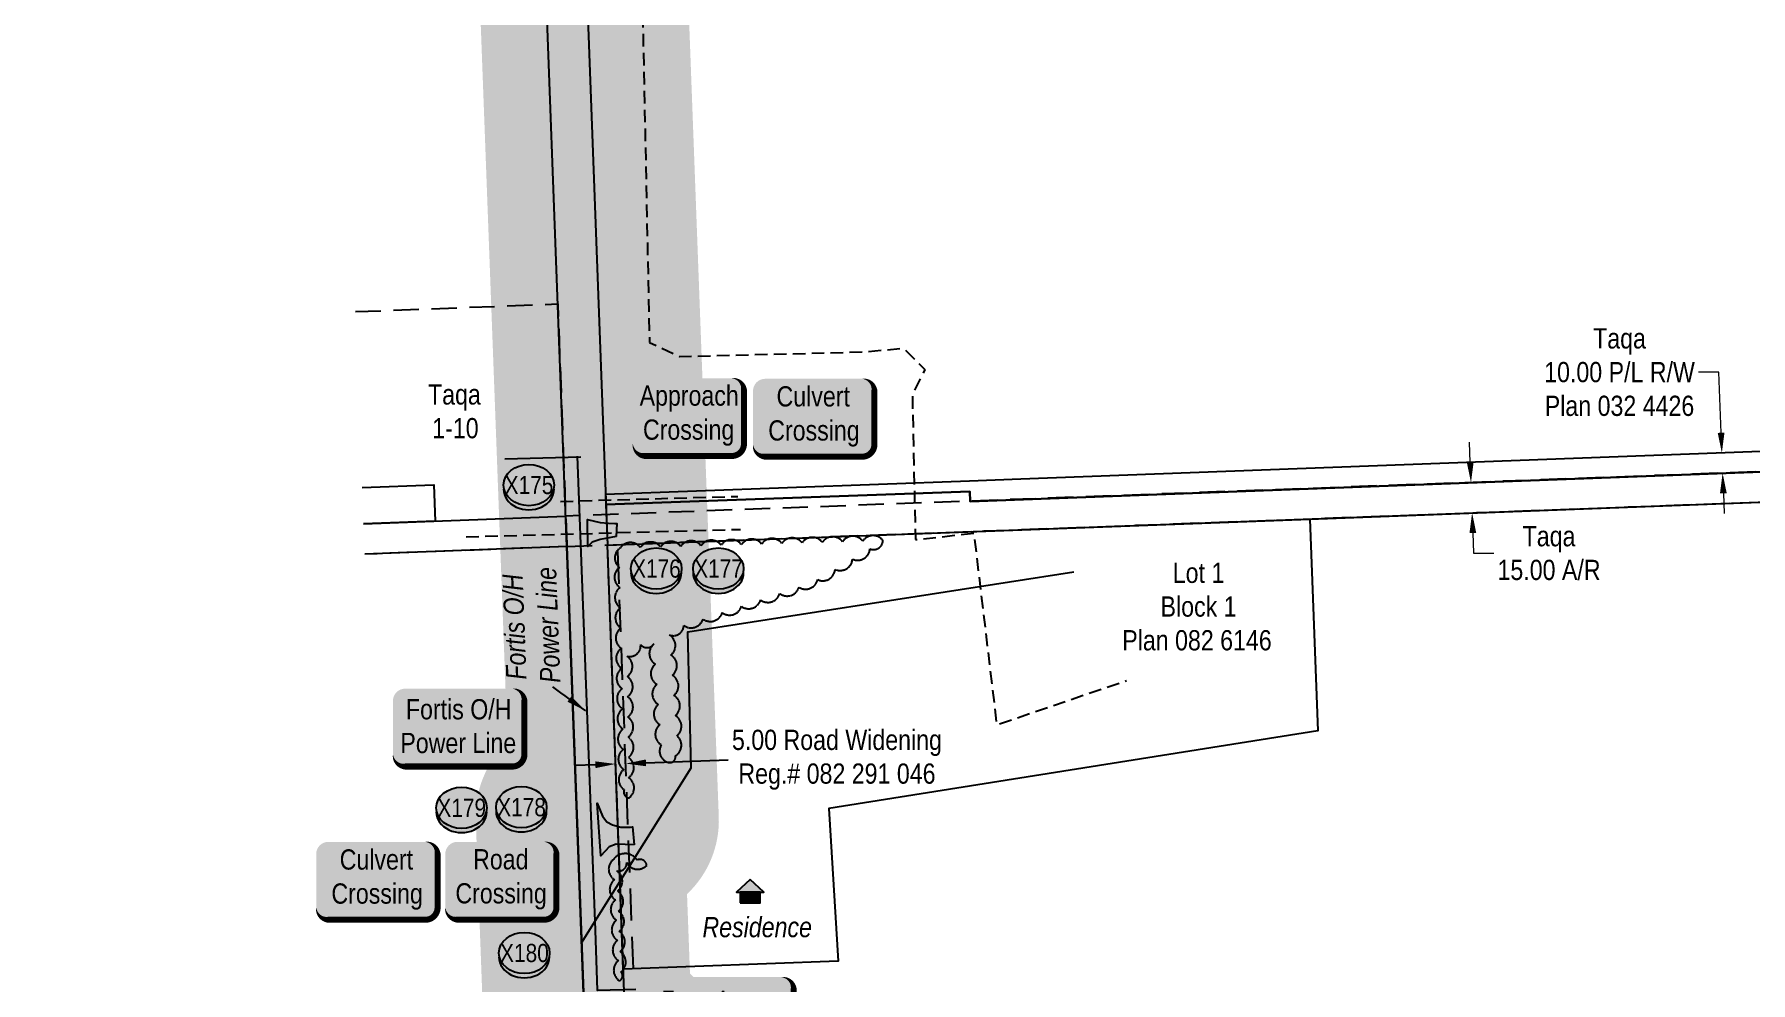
# Model space of a CAD drawing. Extents: x 665644 to 688844, y 5825051 to 5844826.
# Drawn here: x 680046 to 680894, y 5830442 to 5830911 of the extents above; entities that cross this region are included whole.
import ezdxf
from ezdxf.enums import TextEntityAlignment as Align

# ---------------------------------------------------------------- set-up
doc = ezdxf.new("R2010")
doc.units = 0
doc.header["$LTSCALE"] = 5
doc.header["$PDSIZE"] = 0.5
for name, pattern in [('0', [1, 1, 0]), ('foc-ACCESSROAD', [3.75, 2.5, -1.25]), ('HIDDEN2', [4.7625, 3.175, -1.5875]), ('UG_PIPE', [1.875, 1.25, -0.625])]:
    doc.linetypes.add(name, pattern=pattern)
doc.layers.get('Defpoints').update_dxf_attribs({"color": 9})
for name, color, linetype in [('AS-PIPE-UG', 44, 'UG_PIPE'), ('AS-POWER', 104, 'foc-POWER'), ('AS-POWER-T', 104, 'Continuous'), ('AS-RESIDENCE', 14, 'Continuous'), ('AS-ROADS', 254, 'Continuous'), ('AS-TELEPHONE', 224, 'foc-TEL'), ('CG-NOTES', 7, 'Continuous'), ('F-AR', 190, 'foc-ACCESSROAD'), ('F-RW', 190, 'Continuous'), ('F-WS', 190, 'foc-ACCESSROAD'), ('F-WS-S', 190, 'Continuous'), ('L-SEC', 7, 'Continuous'), ('L-TITLEDB', 4, 'Continuous'), ('L-TITLEDB-T', 4, 'Continuous'), ('P-BUFFER-H 30m', 51, 'Continuous'), ('P-CROSSINGS', 250, 'Continuous'), ('P-TEMP-BLOCKS', 250, 'Continuous'), ('T-BUSH', 110, '0')]:
    doc.layers.add(name, color=color, linetype=linetype)
for name, color, linetype, lineweight in [('F-AR-T', 190, 'Continuous', 9), ('F-RW-T', 190, 'Continuous', 9), ('F-WS-T', 190, 'Continuous', 9)]:
    doc.layers.add(name, color=color, linetype=linetype, lineweight=lineweight)
doc.layers.add('P-PROPOSED-WL4', color=7, linetype='Continuous', true_color=0x5b5bc8)
doc.styles.add('175L', font='ARIALN.TTF', dxfattribs={"height": 20})
doc.styles.add('80', font='ARIALN.TTF', dxfattribs={"height": 10})
doc.styles.add('80CG', font='ARIALN.TTF', dxfattribs={"height": 10})
doc.styles.add('80LS', font='ARIALNI.TTF', dxfattribs={"height": 10})
doc.styles.add('Crossing', font='ARIALN.TTF', dxfattribs={"height": 10})
doc.styles.add('foc-LtypeFont', font='ARIALN.TTF', dxfattribs={"height": 7.35})
doc.linetypes.add('foc-POWER', pattern='A,6,-1,["P",foc-LtypeFont,S=0.2,R=0,X=-0.625,Y=-0.75],-1.24,4', length=12.24)
doc.linetypes.add('foc-TEL', pattern='A,2,-1,["T",foc-LtypeFont,S=0.2,R=0,X=-0.425,Y=-0.75],-1.24,8', length=12.24)
doc.linetypes.add('foc-TEL-NOLINE', pattern='A,0,-2,["T",foc-LtypeFont,S=0.2,R=0,X=-0.425,Y=-0.75],-10.24', length=12.24)
doc.dimstyles.new('Compass 5 000', dxfattribs={"dimscale": 5, "dimtxt": 9, "dimasz": 2, "dimexe": 0.2, "dimexo": 0.0625, "dimgap": 0.5, "dimtad": 0, "dimtih": 1, "dimtoh": 1, "dimzin": 0, "dimdsep": 46, "dimtxsty": '80CG', "dimcen": 0.1, "dimse1": 1, "dimse2": 1, "dimclrd": 256, "dimclrt": 256, "dimaunit": 1, "dimadec": 4, "dimazin": 0, "dimtfac": 0.06, "dimtofl": 0, "dimtmove": 0, "dimatfit": 1, "dimfxl": 0.2, "dimtolj": 1, "dimtzin": 0, "dimlwd": -1, "dimarcsym": 0})

# ---------------------------------------------------------------- blocks, each defined once
blk = doc.blocks.new('*U385')
h = blk.add_hatch(color=254)
edge = h.paths.add_edge_path()
edge.add_line((-24, -20), (24, -20))
edge.add_arc((24, -14), 6, 270, 360)
edge.add_line((30, -14), (30, 12.5))
edge.add_arc((24, 12.5), 6, 0, 90)
edge.add_line((24, 18.5), (-24, 18.5))
edge.add_arc((-24, 12.5), 6, 90, 180)
edge.add_line((-30, 12.5), (-30, -14))
edge.add_arc((-24, -14), 6, 180, 270)
at = {"color": 160, "flags": 128}
blk.add_lwpolyline([(-24, -20, 3, 3, 0), (24, -20, 3, 3, 0.414214), (30, -14, 3, 3, 0), (30, 12.5, 3, 0, 0.414214), (24, 18.5, 0, 0, 0), (-24, 18.5, 0, 0, 0.414214), (-30, 12.5, 0, 0, 0), (-30, -14, 0, 3, 0.414214)], format="xyseb", close=True, dxfattribs=at)
at = {"color": 160, "style": '80'}
blk.add_attdef('ENTER_TEXT_001', (-26.85, -4.92), '', height=10, dxfattribs=at)
blk = doc.blocks.new('*D2082')
at = {"layer": 'Defpoints', "color": 0, "transparency": 16777216}
for p in [(680779.16, 5830690.22), (680756.59, 5830674.47), (680779.71, 5830675.33)]:
    blk.add_point(p, dxfattribs=at)
at = {"layer": 'F-AR-T', "transparency": 16777216}
for p, q in [((680755.66, 5830699.36), (680755.29, 5830709.35)), ((680756.97, 5830664.48), (680757.34, 5830654.48)), ((680757.34, 5830654.48), (680767.34, 5830654.48))]:
    blk.add_line(p, q, dxfattribs=at)
for points in [[(680757.33, 5830699.42), (680754, 5830699.29), (680756.04, 5830689.36)], [(680758.63, 5830664.54), (680755.3, 5830664.41), (680756.59, 5830674.47)]]:
    blk.add_solid(points, dxfattribs=at)
at = {"layer": 'F-AR-T', "transparency": 16777216, "insert": (680794.62, 5830654.48), "char_height": 10, "attachment_point": 5, "style": '80CG'}
blk.add_mtext('\\A1;Taqa\\P15.00 A/R', dxfattribs=at)
blk = doc.blocks.new('*D2108')
at = {"layer": 'Defpoints', "color": 0, "transparency": 16777216}
for p in [(680879.23, 5830703.99), (680880.05, 5830704.02), (680879.6, 5830694.04)]:
    blk.add_point(p, dxfattribs=at)
at = {"layer": 'F-RW-T', "transparency": 16777216}
for p, q in [((680878.55, 5830743.93), (680868.55, 5830743.93)), ((680879.67, 5830714.01), (680878.55, 5830743.93)), ((680880.8, 5830684.07), (680881.17, 5830674.08))]:
    blk.add_line(p, q, dxfattribs=at)
for points in [[(680881.34, 5830714.07), (680878.01, 5830713.95), (680880.05, 5830704.02)], [(680882.46, 5830684.14), (680879.13, 5830684.01), (680880.42, 5830694.07)]]:
    blk.add_solid(points, dxfattribs=at)
at = {"layer": 'F-RW-T', "transparency": 16777216, "insert": (680829.46, 5830743.93), "char_height": 10, "attachment_point": 5, "style": '80CG'}
blk.add_mtext('\\A1;Taqa\\P10.00 P/L R/W\\PPlan 032 4426', dxfattribs=at)
blk = doc.blocks.new('*D2150')
at = {"layer": 'Defpoints', "color": 0, "transparency": 16777216}
for p in [(680333.3, 5830547.34), (680338.19, 5830550.47), (680338.3, 5830547.52)]:
    blk.add_point(p, dxfattribs=at)
at = {"layer": 'L-TITLEDB-T', "transparency": 16777216}
for p, q in [((680348.18, 5830550.84), (680388.83, 5830552.36)), ((680323.2, 5830549.91), (680313.2, 5830549.54))]:
    blk.add_line(p, q, dxfattribs=at)
for points in [[(680348.12, 5830552.51), (680348.24, 5830549.17), (680338.19, 5830550.47)], [(680323.13, 5830551.57), (680323.26, 5830548.24), (680333.19, 5830550.28)]]:
    blk.add_solid(points, dxfattribs=at)
at = {"layer": 'L-TITLEDB-T', "transparency": 16777216, "insert": (680442.61, 5830552.36), "char_height": 10, "attachment_point": 5, "style": '80CG'}
blk.add_mtext('\\A1;5.00 Road Widening\\PReg.# 082 291 046', dxfattribs=at)
blk = doc.blocks.new('*U2546')
h = blk.add_hatch(color=255)
edge = h.paths.add_edge_path()
edge.add_line((-26.5, -20), (26.5, -20))
edge.add_arc((26.5, -14), 6, 270, 360)
edge.add_line((32.5, -14), (32.5, 12.5))
edge.add_arc((26.5, 12.5), 6, 0, 90)
edge.add_line((26.5, 18.5), (-26.5, 18.5))
edge.add_arc((-26.5, 12.5), 6, 90, 180)
edge.add_line((-32.5, 12.5), (-32.5, -14))
edge.add_arc((-26.5, -14), 6, 180, 270)
at = {"color": 104, "flags": 128}
blk.add_lwpolyline([(-26.5, -20, 3, 3, 0), (26.5, -20, 3, 3, 0.414214), (32.5, -14, 3, 3, 0), (32.5, 12.5, 3, 0, 0.414214), (26.5, 18.5, 0, 0, 0), (-26.5, 18.5, 0, 0, 0.414214), (-32.5, 12.5, 0, 0, 0), (-32.5, -14, 0, 3, 0.414214)], format="xyseb", close=True, dxfattribs=at)
blk.add_lwpolyline([(65.56, -45.18, 0, 7.5, 0), (0, 0, 0, 0, 0)], format="xyseb", dxfattribs=at)
at = {"color": 104, "style": '80'}
blk.add_attdef('ENTER_TEXT_001', (-26.85, -4.92), '', height=10, dxfattribs=at)
blk = doc.blocks.new('xing2')
h = blk.add_hatch(color=50)
h.dxf.hatch_style = 1
edge = h.paths.add_edge_path()
edge.add_ellipse((0, 0), major_axis=(-12.5, 0), ratio=0.816297, start_angle=0, end_angle=360)
h = blk.add_hatch(color=250)
h.dxf.hatch_style = 1
edge = h.paths.add_edge_path()
edge.add_ellipse((0, -2.05), major_axis=(-12.5, 0), ratio=0.816297, start_angle=0, end_angle=180)
edge.add_line((12.5, -2.05), (12.5, 0))
edge.add_ellipse((0, 0), major_axis=(-12.5, 0), ratio=0.816297, start_angle=0, end_angle=180, ccw=False)
edge.add_line((-12.5, 0), (-12.5, -2.05))
at = {"color": 250}
blk.add_ellipse((0, 0), major_axis=(-12.5, 0), ratio=0.816297, dxfattribs=at)
blk.add_ellipse((0, -2.05), major_axis=(-12.5, 0), ratio=0.816297, start_param=0, end_param=3.141593, dxfattribs=at)
at = {"color": 250, "style": 'Crossing'}
blk.add_attdef('CROSSING', text='', height=9, dxfattribs=at).set_placement((0.09, 0.02), align=Align.MIDDLE_CENTER)
at = {"color": 250, "style": 'Crossing', "flags": 1}
for tag, p in [('OWNER', (0.09, -12.49)), ('DESCRIPTION', (0.09, -25.77)), ('LOCATION', (0.09, -39.3)), ('DWG_REF', (0.09, -52.84))]:
    blk.add_attdef(tag, text='', height=9, dxfattribs=at).set_placement(p, align=Align.MIDDLE_CENTER)
blk = doc.blocks.new('*U2057')
h = blk.add_hatch(color=59)
edge = h.paths.add_edge_path()
edge.add_line((-21.5, -20), (21.5, -20))
edge.add_arc((21.5, -14), 6, 270, 360)
edge.add_line((27.5, -14), (27.5, 12.5))
edge.add_arc((21.5, 12.5), 6, 0, 90)
edge.add_line((21.5, 18.5), (-21.5, 18.5))
edge.add_arc((-21.5, 12.5), 6, 90, 180)
edge.add_line((-27.5, 12.5), (-27.5, -14))
edge.add_arc((-21.5, -14), 6, 180, 270)
at = {"color": 1, "flags": 128}
blk.add_lwpolyline([(-21.5, -20, 3, 3, 0), (21.5, -20, 3, 3, 0.414214), (27.5, -14, 3, 3, 0), (27.5, 12.5, 3, 0, 0.414214), (21.5, 18.5, 0, 0, 0), (-21.5, 18.5, 0, 0, 0.414214), (-27.5, 12.5, 0, 0, 0), (-27.5, -14, 0, 3, 0.414214)], format="xyseb", close=True, dxfattribs=at)
blk.add_lwpolyline([(-40.94, -56.61, 0, 7.5, 0), (0, 0, 0, 0, 0)], format="xyseb", dxfattribs=at)
at = {"color": 1, "style": '80'}
blk.add_attdef('ENTER_TEXT_001', (-35.99, -5), '', height=10, dxfattribs=at)
blk = doc.blocks.new('*U2058')
h = blk.add_hatch(color=59)
edge = h.paths.add_edge_path()
edge.add_line((-21.5, -20), (21.5, -20))
edge.add_arc((21.5, -14), 6, 270, 360)
edge.add_line((27.5, -14), (27.5, 12.5))
edge.add_arc((21.5, 12.5), 6, 0, 90)
edge.add_line((21.5, 18.5), (-21.5, 18.5))
edge.add_arc((-21.5, 12.5), 6, 90, 180)
edge.add_line((-27.5, 12.5), (-27.5, -14))
edge.add_arc((-21.5, -14), 6, 180, 270)
at = {"color": 1, "flags": 128}
blk.add_lwpolyline([(47.19, 30.19, 0, 7.5, 0), (0, 0, 0, 0, 0)], format="xyseb", dxfattribs=at)
blk.add_lwpolyline([(-21.5, -20, 3, 3, 0), (21.5, -20, 3, 3, 0.414214), (27.5, -14, 3, 3, 0), (27.5, 12.5, 3, 0, 0.414214), (21.5, 18.5, 0, 0, 0), (-21.5, 18.5, 0, 0, 0.414214), (-27.5, 12.5, 0, 0, 0), (-27.5, -14, 0, 3, 0.414214)], format="xyseb", close=True, dxfattribs=at)
at = {"color": 1, "style": '80'}
blk.add_attdef('ENTER_TEXT_001', (-35.99, -5), '', height=10, dxfattribs=at)
blk = doc.blocks.new('res_occ')
for points in [[(0.1, 0.89), (-1.26, -0.37), (1.46, -0.37)], [(-0.9, -1.43), (1.1, -1.43), (1.1, -0.37), (-0.9, -0.37)]]:
    blk.add_hatch(color=14).paths.add_polyline_path(points)
at = {"color": 14}
for points in [[(0.1, 0.89), (-1.26, -0.37), (1.46, -0.37)], [(-0.9, -1.43), (1.1, -1.43), (1.1, -0.37), (-0.9, -0.37)]]:
    blk.add_lwpolyline(points, close=True, dxfattribs=at)
blk = doc.blocks.new('*U2049')
h = blk.add_hatch(color=71)
edge = h.paths.add_edge_path()
edge.add_line((-29, -21.5), (29, -21.5))
edge.add_arc((29, -15.5), 6, 270, 360)
edge.add_line((35, -15.5), (35, 12.5))
edge.add_arc((29, 12.5), 6, 0, 90)
edge.add_line((29, 18.5), (-29, 18.5))
edge.add_arc((-29, 12.5), 6, 90, 180)
edge.add_line((-35, 12.5), (-35, -15.5))
edge.add_arc((-29, -15.5), 6, 180, 270)
at = {"flags": 128}
blk.add_lwpolyline([(-67.71, 67.99, 0, 7.5, 0), (0, 0, 0, 0, 0)], format="xyseb", dxfattribs=at)
at = {"color": 250, "flags": 128}
blk.add_lwpolyline([(-29, -21.5, 3, 3, 0), (29, -21.5, 3, 3, 0.414214), (35, -15.5, 3, 3, 0), (35, 12.5, 3, 0, 0.414214), (29, 18.5, 0, 0, 0), (-29, 18.5, 0, 0, 0.414214), (-35, 12.5, 0, 0, 0), (-35, -15.5, 0, 3, 0.414214)], format="xyseb", close=True, dxfattribs=at)
at = {"color": 250, "style": '80'}
blk.add_attdef('ENTER_TEXT_001', (-30.66, 2.65), '', height=9, dxfattribs=at)

msp = doc.modelspace()

# ---------------------------------------------------------------- hatches: boundary and pattern name
at = {"layer": 'AS-ROADS'}
h = msp.add_hatch(color=256, dxfattribs=at)
h.dxf.hatch_style = 1
h.paths.add_polyline_path([(682678.285, 5832378.284), (682679.237, 5832371.44), (682678.476, 5832368.778), (682676.859, 5832365.926), (682687.322, 5832365.831), (682684.183, 5832370.964), (682682.661, 5832374.577), (682682.566, 5832377.333), (682682.566, 5832379.045)], flags=16)
h.paths.add_polyline_path([(681464.565, 5832333.37), (681471.954, 5832333.222), (681472.545, 5832327.019), (681474.319, 5832324.36), (681475.206, 5832323.326), (681461.314, 5832321.997), (681462.939, 5832325.394), (681463.974, 5832328.2), (681464.252, 5832330.272), (681464.542, 5832331.722)], flags=16)
h.paths.add_polyline_path([(681048.14, 5832317.983), (681052.253, 5832311.083), (681052.694, 5832307.12), (681062.388, 5832306.826), (681060.185, 5832312.404), (681056.954, 5832317.249), (681056.66, 5832320.038)], flags=16)
edge = h.paths.add_edge_path()
edge.add_line((683515.178, 5832287.041), (683508.934, 5832397.566))
edge.add_line((677284.424, 5825051.076), (677268.886, 5825051.076))
h = msp.add_hatch(color=256, dxfattribs=at)
h.dxf.hatch_style = 1
h.paths.add_polyline_path([(680333.417, 5830662.739), (680325.566, 5830661.224), (680321.551, 5830659.976), (680319.41, 5830657.836), (680319.231, 5830671.121), (680325.477, 5830669.694), (680329.67, 5830669.248), (680332.792, 5830669.159), (680333.863, 5830669.159)])
h = msp.add_hatch(color=256, dxfattribs=at)
h.dxf.hatch_style = 1
h.paths.add_polyline_path([(680342.351, 5830510.294), (680333.43, 5830510.577), (680330.032, 5830509.304), (680325.925, 5830504.916), (680324.084, 5830530.956), (680326.775, 5830524.446), (680328.899, 5830521.616), (680331.589, 5830520.2), (680335.837, 5830519.068), (680337.395, 5830519.068), (680340.51, 5830519.068), (680341.502, 5830519.21)])
at = {"layer": 'P-BUFFER-H 30m'}
h = msp.add_hatch(color=256, dxfattribs=at)
h.dxf.hatch_style = 1
edge = h.paths.add_edge_path()
edge.add_line((677193.269, 5828855.566), (677090.336, 5828851.801))
edge.add_line((677090.336, 5828851.801), (677088.023, 5828904.381))
edge.add_arc((677137.974, 5828906.578), 50, 92.094528, 182.519115, ccw=False)
edge.add_line((677136.147, 5828956.545), (677941.688, 5828986.006))
edge.add_line((677941.688, 5828986.006), (678734.42, 5829015.192))
edge.add_line((678734.42, 5829015.192), (678774.367, 5829016.654))
edge.add_line((678774.367, 5829016.654), (678795.396, 5829017.452))
edge.add_arc((678838.014, 5828991.303), 50, 92.178655, 148.468111, ccw=False)
edge.add_line((678836.113, 5829041.267), (679095.938, 5829051.152))
edge.add_line((679095.938, 5829051.152), (679103.036, 5829053.873))
edge.add_arc((679120.935, 5829007.187), 50, 92.18666, 110.977343, ccw=False)
edge.add_line((679119.028, 5829057.15), (679561.069, 5829074.029))
edge.add_arc((679566.877, 5829024.367), 50, 92.195397, 96.670962, ccw=False)
edge.add_line((679564.962, 5829074.33), (680316.8, 5829103.153))
edge.add_line((680316.8, 5829103.153), (680289.023, 5829852.071))
edge.add_line((680289.023, 5829852.071), (680264.048, 5830522.758))
edge.add_arc((680314.013, 5830524.619), 50, 133.261285, 182.132573, ccw=False)
edge.add_line((680279.747, 5830561.031), (680276.19, 5830656.553))
edge.add_line((680276.19, 5830656.553), (680246.206, 5831460.205))
edge.add_line((680246.206, 5831460.205), (680215.344, 5832284.366))
edge.add_arc((680265.309, 5832286.237), 50, 92.148626, 182.144523, ccw=False)
edge.add_line((680263.435, 5832336.202), (681068.877, 5832366.421))
edge.add_line((681068.877, 5832366.421), (681821.394, 5832394.722))
edge.add_line((681821.394, 5832394.722), (681805.592, 5832816.244))
edge.add_arc((681855.557, 5832818.117), 50, 143.113192, 182.146882, ccw=False)
edge.add_line((681815.566, 5832848.129), (681834.727, 5832873.661))
edge.add_arc((681874.718, 5832843.649), 50, 2.145927, 143.113192, ccw=False)
edge.add_line((681924.683, 5832845.521), (681941.407, 5832399.199))
edge.add_line((681941.407, 5832399.199), (682694.704, 5832426.991))
edge.add_line((682694.704, 5832426.991), (683448.053, 5832454.846))
edge.add_line((683448.053, 5832454.846), (683412.213, 5833411.237))
edge.add_arc((683462.178, 5833413.109), 50, 133.565482, 182.146115, ccw=False)
edge.add_line((683427.719, 5833449.338), (683406.04, 5834013.774))
edge.add_line((683406.04, 5834013.774), (683375.91, 5834817.728))
edge.add_line((683375.91, 5834817.728), (683346.274, 5835616.304))
edge.add_line((683346.274, 5835616.304), (683345.971, 5835624.47))
edge.add_arc((683395.936, 5835626.324), 50, 171.348033, 182.125311, ccw=False)
edge.add_arc((683395.097, 5835645.629), 50, 182.142372, 193.631033, ccw=False)
edge.add_line((683345.132, 5835643.76), (683345.021, 5835646.731))
edge.add_line((683345.021, 5835646.731), (683335.11, 5835911.648))
edge.add_arc((683366.567, 5835950.513), 50, 182.141669, 231.014692, ccw=False)
edge.add_line((683316.601, 5835948.644), (683298.039, 5836445.008))
edge.add_line((683298.039, 5836445.008), (683267.917, 5837249.164))
edge.add_line((683267.917, 5837249.164), (683237.717, 5838052.934))
edge.add_line((683237.717, 5838052.934), (683209.07, 5838812.752))
edge.add_line((683209.07, 5838812.752), (683139.449, 5838810.244))
edge.add_arc((683137.649, 5838860.212), 50, 205.68511, 272.063103, ccw=False)
edge.add_arc((683124.628, 5838876.927), 50, 182.119792, 230.149866, ccw=False)
edge.add_line((683074.663, 5838875.077), (683017.909, 5840408.349))
edge.add_arc((683049.4, 5840447.187), 50, 182.145622, 230.963518, ccw=False)
edge.add_line((682999.435, 5840445.315), (682997.691, 5840491.846))
edge.add_line((682997.691, 5840491.846), (682967.908, 5841296.329))
edge.add_line((682967.908, 5841296.329), (682938.387, 5842093.709))
edge.add_arc((682988.352, 5842095.559), 50, 111.056679, 182.120317, ccw=False)
edge.add_arc((683005.084, 5842106.218), 50, 91.93417, 133.94126, ccw=False)
edge.add_line((683003.396, 5842156.19), (683115.102, 5842159.962))
edge.add_arc((683116.789, 5842109.99), 50, 73.049626, 91.934171, ccw=False)
edge.add_arc((683171.26, 5842288.71), 136.837, 253.049626, 272.060035)
edge.add_arc((683177.977, 5842101.994), 50, 91.934143, 92.060035, ccw=False)
edge.add_line((683176.289, 5842151.966), (683814.64, 5842173.523))
edge.add_line((683814.64, 5842173.523), (684621.661, 5842200.776))
edge.add_line((684621.661, 5842200.776), (684641.583, 5842201.582))
edge.add_line((684641.583, 5842201.582), (685446.139, 5842234.14))
edge.add_line((685446.139, 5842234.14), (685960.118, 5842255.042))
edge.add_arc((685970.6, 5841999.021), 256.236, 75.235843, 92.344426, ccw=False)
edge.add_arc((686023.158, 5842198.447), 50, 25.111824, 75.237538, ccw=False)
edge.add_line((686068.432, 5842219.666), (686069.06, 5842218.328))
edge.add_line((686069.06, 5842218.328), (686069.117, 5842218.206))
edge.add_line((686069.117, 5842218.206), (686151.794, 5842041.802))
edge.add_line((686151.794, 5842041.802), (686199.9, 5842064.349))
edge.add_arc((686221.119, 5842019.075), 50, 28.961833, 115.111824, ccw=False)
edge.add_arc((684692.829, 5841173.26), 1796.733, 27.368596, 28.961833, ccw=False)
edge.add_arc((686159.441, 5842138.172), 189.59, 312.879002, 331.455065)
edge.add_arc((686369.908, 5842023.684), 50, 151.393766, 151.455059, ccw=False)
edge.add_line((686326.011, 5842047.623), (686381.479, 5842149.331))
edge.add_arc((686653.533, 5842001.316), 309.713, 123.621492, 151.450949, ccw=False)
edge.add_arc((686531.973, 5842256.565), 50, 92.201047, 176.958117, ccw=False)
edge.add_line((686530.053, 5842306.528), (686619.657, 5842309.972))
edge.add_arc((686643.221, 5842265.873), 50, 92.204612, 118.118042, ccw=False)
edge.add_line((686641.298, 5842315.836), (687072.891, 5842332.451))
edge.add_line((687072.891, 5842332.451), (687822.064, 5842360.601))
edge.add_line((687822.064, 5842360.601), (687807.746, 5842732.726))
edge.add_line((687807.746, 5842732.726), (687793.2, 5843110.266))
edge.add_line((687793.2, 5843110.266), (687764.495, 5843859.411))
edge.add_line((687764.495, 5843859.411), (687743.267, 5843858.637))
edge.add_arc((687741.445, 5843908.604), 50, 182.098258, 272.088052, ccw=False)
edge.add_line((687691.478, 5843906.773), (687690.919, 5843922.037))
edge.add_line((687690.919, 5843922.037), (687685.175, 5843921.826))
edge.add_arc((687683.342, 5843971.793), 50, 182.100577, 272.100577, ccw=False)
edge.add_line((687633.376, 5843969.96), (687633.266, 5843972.958))
edge.add_arc((687683.232, 5843974.791), 50, 92.100577, 182.100577, ccw=False)
edge.add_line((687681.4, 5844024.757), (687740.11, 5844026.91))
edge.add_arc((687741.943, 5843976.944), 50, 2.098258, 92.100577, ccw=False)
edge.add_line((687791.909, 5843978.775), (687792.469, 5843963.499))
edge.add_line((687792.469, 5843963.499), (687813.608, 5843964.27))
edge.add_arc((687815.43, 5843914.303), 50, 2.194388, 92.088052, ccw=False)
edge.add_line((687865.394, 5843916.218), (687896.124, 5843114.22))
edge.add_line((687896.124, 5843114.22), (687910.67, 5842736.689))
edge.add_line((687910.67, 5842736.689), (687927.027, 5842311.553))
edge.add_arc((687877.064, 5842309.631), 50, -87.848159, 2.203367, ccw=False)
edge.add_line((687878.942, 5842259.666), (687076.807, 5842229.526))
edge.add_line((687076.807, 5842229.526), (686670.09, 5842213.869))
edge.add_arc((686646.522, 5842257.966), 50, 272.201051, 298.122091, ccw=False)
edge.add_line((686648.442, 5842208.003), (686596.388, 5842206.002))
edge.add_arc((686560.226, 5842240.533), 50, 291.298983, 316.321618, ccw=False)
edge.add_arc((686653.529, 5842001.211), 206.866, 111.298983, 121.896872)
edge.add_arc((686653.557, 5842001.471), 206.66, 121.941438, 151.489667)
edge.add_arc((686425.335, 5842125.444), 53.06, 331.393824, 331.484794, ccw=False)
edge.add_line((686471.918, 5842100.039), (686416.45, 5841998.332))
edge.add_arc((686159.441, 5842138.172), 292.59, 301.108355, 331.449231, ccw=False)
edge.add_arc((686284.777, 5841930.468), 50, 298.449673, 301.108355, ccw=False)
edge.add_line((686308.597, 5841886.506), (686291.758, 5841877.383))
edge.add_arc((686267.939, 5841921.345), 50, 205.404975, 298.449673, ccw=False)
edge.add_arc((684692.829, 5841173.26), 1693.733, 25.404975, 25.750387)
edge.add_arc((684692.829, 5841173.26), 1693.733, 25.750387, 25.872374)
edge.add_arc((684692.829, 5841173.26), 1693.733, 25.872374, 27.286963)
edge.add_line((686198.086, 5841949.747), (686147.516, 5841926.046))
edge.add_arc((686126.297, 5841971.32), 50, 205.111824, 295.111824, ccw=False)
edge.add_line((686081.023, 5841950.1), (685986.671, 5842151.411))
edge.add_arc((685970.594, 5841998.967), 153.289, 83.979554, 92.346249)
edge.add_line((685964.318, 5842152.128), (685450.314, 5842131.225))
edge.add_line((685450.314, 5842131.225), (684645.747, 5842098.667))
edge.add_line((684645.747, 5842098.667), (684625.647, 5842097.854))
edge.add_arc((684623.626, 5842147.813), 50, 271.93414, 272.316338, ccw=False)
edge.add_line((684625.314, 5842097.841), (683818.117, 5842070.582))
edge.add_line((683818.117, 5842070.582), (683179.82, 5842049.027))
edge.add_arc((683171.26, 5842288.71), 239.836, 255.283109, 272.045257, ccw=False)
edge.add_line((683110.332, 5842056.742), (683042.91, 5842054.466))
edge.add_line((683042.91, 5842054.466), (683070.838, 5841300.139))
edge.add_line((683070.838, 5841300.139), (683100.62, 5840495.68))
edge.add_line((683100.62, 5840495.68), (683101.228, 5840479.451))
edge.add_arc((683069.751, 5840440.602), 50, 2.119826, 50.984286, ccw=False)
edge.add_line((683119.717, 5840442.452), (683176.263, 5838914.799))
edge.add_arc((683139.864, 5838880.519), 50, 43.036828, 43.28391, ccw=False)
edge.add_line((683176.41, 5838914.642), (683258.239, 5838917.59))
edge.add_arc((683260.039, 5838867.622), 50, 2.159178, 92.063103, ccw=False)
edge.add_line((683310.003, 5838869.506), (683340.644, 5838056.808))
edge.add_line((683340.644, 5838056.808), (683370.844, 5837253.025))
edge.add_line((683370.844, 5837253.025), (683400.967, 5836448.86))
edge.add_line((683400.967, 5836448.86), (683418.01, 5835993.127))
edge.add_arc((683386.553, 5835954.262), 50, 2.142401, 51.013902, ccw=False)
edge.add_line((683436.518, 5835956.131), (683446.074, 5835700.688))
edge.add_line((683446.074, 5835700.688), (683600.399, 5835706.872))
edge.add_line((683600.399, 5835706.872), (683603.406, 5835706.992))
edge.add_line((683603.406, 5835706.992), (684089.691, 5835726.416))
edge.add_line((684089.691, 5835726.416), (684311.983, 5835735.295))
edge.add_line((684311.983, 5835735.295), (684841.261, 5835756.416))
edge.add_line((684841.261, 5835756.416), (684873.734, 5835780.118))
edge.add_arc((684903.212, 5835739.731), 50, 36.125072, 126.125473, ccw=False)
edge.add_line((684943.598, 5835769.209), (684946.083, 5835765.805))
edge.add_line((684946.083, 5835765.805), (684975.416, 5835766.987))
edge.add_arc((684977.43, 5835717.028), 50, -29.571573, 92.308021, ccw=False)
edge.add_line((685020.917, 5835692.352), (685015.074, 5835682.056))
edge.add_line((685015.074, 5835682.056), (685003.195, 5835661.117))
edge.add_arc((684959.707, 5835685.791), 50, 272.287823, 330.431041, ccw=False)
edge.add_line((684961.703, 5835635.831), (684201.401, 5835605.456))
edge.add_line((684201.401, 5835605.456), (683450.859, 5835575.476))
edge.add_line((683450.859, 5835575.476), (683478.838, 5834821.566))
edge.add_line((683478.838, 5834821.566), (683508.966, 5834017.678))
edge.add_line((683508.966, 5834017.678), (683532.198, 5833412.795))
edge.add_arc((683482.235, 5833410.876), 50, -46.492144, 2.199485, ccw=False)
edge.add_line((683516.657, 5833374.612), (683552.966, 5832405.714))
edge.add_arc((683503.001, 5832403.842), 50, -87.882475, 2.146115, ccw=False)
edge.add_line((683504.849, 5832353.876), (682698.506, 5832324.062))
edge.add_line((682698.506, 5832324.062), (681892.272, 5832294.317))
edge.add_arc((681890.428, 5832344.283), 50, 264.057705, 272.112898, ccw=False)
edge.add_arc((681876.342, 5832343.751), 50, 272.153458, 280.264602, ccw=False)
edge.add_line((681878.221, 5832293.787), (681072.743, 5832263.494))
edge.add_line((681072.743, 5832263.494), (680320.255, 5832235.262))
edge.add_line((680320.255, 5832235.262), (680349.134, 5831464.053))
edge.add_line((680349.134, 5831464.053), (680379.118, 5830660.39))
edge.add_line((680379.118, 5830660.39), (680384.188, 5830524.23))
edge.add_arc((680334.223, 5830522.37), 50, -46.738895, 2.132739, ccw=False)
edge.add_line((680368.489, 5830485.958), (680391.951, 5829855.896))
edge.add_line((680391.951, 5829855.896), (680421.691, 5829054.073))
edge.add_arc((680371.726, 5829052.22), 50, -87.804603, 2.124156, ccw=False)
edge.add_line((680373.641, 5829002.256), (679575.799, 5828971.671))
edge.add_arc((679569.977, 5829021.331), 50, 272.18666, 276.68636, ccw=False)
edge.add_line((679571.885, 5828971.367), (679131.721, 5828954.56))
edge.add_line((679131.721, 5828954.56), (679124.62, 5828951.838))
edge.add_arc((679106.72, 5828998.524), 50, 272.178655, 290.977343, ccw=False)
edge.add_line((679108.621, 5828948.56), (678884.591, 5828940.037))
edge.add_arc((678841.971, 5828966.182), 50, 272.187731, 328.473443, ccw=False)
edge.add_line((678843.88, 5828916.218), (678778.197, 5828913.709))
edge.add_arc((678776.288, 5828963.673), 50, 272.073065, 272.187731, ccw=False)
edge.add_line((678778.097, 5828913.705), (678738.127, 5828912.259))
edge.add_line((678738.127, 5828912.259), (677945.465, 5828883.075))
edge.add_line((677945.465, 5828883.075), (677193.269, 5828855.566))

# ---------------------------------------------------------------- linework, layer by layer
at = {"layer": 'AS-PIPE-UG', "flags": 128}
for points in [[(680323.456, 5832035.971), (680349.922, 5830758.552), (680364.994, 5830751.72), (680455.932, 5830753.976), (680475.484, 5830755.813), (680486.105, 5830745.226), (680479.891, 5830732.844), (680481.365, 5830661.184), (680510.232, 5830664.358), (680521.578, 5830569.654), (680585.738, 5830591.493)], [(680305.928, 5830680.085), (680393.54, 5830682.582)], [(680259.291, 5830662.606), (680394.872, 5830666.268)]]:
    msp.add_lwpolyline(points, dxfattribs=at)
at = {"layer": 'AS-POWER', "flags": 128}
for points in [[(680278.415, 5830701.057), (680315.992, 5830702.1)], [(680323.193, 5830468.135), (680314.41, 5830702.492)], [(680343.141, 5830438.788), (680324.312, 5830438.295), (680323.193, 5830468.135)]]:
    msp.add_lwpolyline(points, dxfattribs=at)
at = {"layer": 'AS-ROADS', "const_width": 6.999, "flags": 128}
msp.add_lwpolyline([(680254.567, 5832275.755), (680287.187, 5831451.685), (680349.785, 5829830.014), (680382.142, 5828929.75)], dxfattribs=at)
at = {"layer": 'AS-ROADS', "flags": 128}
for points in [[(680333.417, 5830662.739), (680325.566, 5830661.224), (680321.551, 5830659.976), (680319.41, 5830657.836), (680319.231, 5830671.121), (680325.477, 5830669.694), (680329.67, 5830669.248), (680332.792, 5830669.159), (680333.863, 5830669.159)], [(680342.351, 5830510.294), (680333.43, 5830510.577), (680330.032, 5830509.304), (680325.925, 5830504.916), (680324.084, 5830530.956), (680326.775, 5830524.446), (680328.899, 5830521.616), (680331.589, 5830520.2), (680335.837, 5830519.068), (680337.395, 5830519.068), (680340.51, 5830519.068), (680341.502, 5830519.21)]]:
    msp.add_lwpolyline(points, close=True, dxfattribs=at)
at = {"layer": 'AS-TELEPHONE', "linetype": 'foc-TEL-NOLINE', "flags": 128}
msp.add_lwpolyline([(680372.727, 5828929.393), (680369.563, 5829029.677), (680338.988, 5829853.924), (680309.054, 5830657.797), (680279.079, 5831461.434), (680248.931, 5832265.513), (680218.251, 5833089.549), (680214.521, 5833189.467)], dxfattribs=at)
at = {"layer": 'AS-TELEPHONE', "flags": 128}
msp.add_lwpolyline([(680316.349, 5830461.884), (680370.56, 5830548.338), (680368.878, 5830615.573), (680559.72, 5830645.332)], dxfattribs=at)
at = {"layer": 'F-AR', "flags": 128}
for points in [[(681033.763, 5830684.762), (681031.645, 5830686.73), (681044.118, 5830700.158), (680308.496, 5830672.784)], [(680309.054, 5830657.797), (681033.762, 5830684.764)]]:
    msp.add_lwpolyline(points, dxfattribs=at)
at = {"layer": 'F-RW', "flags": 128}
for points in [[(681224.081, 5830894.085), (681142.155, 5830805.932), (681127.728, 5830790.409), (681053.564, 5830710.536), (680533.56, 5830691.003), (680508.139, 5830690.048), (680328.261, 5830683.474), (680328.386, 5830678.479)], [(681224.609, 5830879.988), (681142.68, 5830791.879), (681058.023, 5830700.7), (680508.513, 5830680.058), (680508.325, 5830685.053), (680328.386, 5830678.479), (680329.152, 5830658.525), (680676.312, 5830671.356), (681064.787, 5830685.947), (681143.472, 5830770.606), (681225.404, 5830858.771)], [(680328.386, 5830678.479), (680508.325, 5830685.053), (680508.513, 5830680.058), (681058.023, 5830700.7), (681142.68, 5830791.879), (681224.609, 5830879.988)], [(680207.912, 5830686.887), (680243.385, 5830688.24), (680244.048, 5830670.285), (680208.582, 5830668.924)], [(680208.582, 5830668.921), (680308.465, 5830672.745), (680309.054, 5830657.797), (680209.139, 5830653.978)]]:
    msp.add_lwpolyline(points, dxfattribs=at)
at = {"layer": 'F-WS', "flags": 128}
for points in [[(680204.667, 5830773.88), (680304.582, 5830777.698), (680309.054, 5830657.797)], [(680309.054, 5830657.797), (680209.139, 5830653.978)]]:
    msp.add_lwpolyline(points, dxfattribs=at)
at = {"layer": 'F-WS-S', "flags": 128}
msp.add_lwpolyline([(680309.054, 5830657.797), (680325.142, 5830225.75)], dxfattribs=at)
at = {"layer": 'L-SEC', "flags": 128}
for points in [[(680309.054, 5830657.797), (680279.079, 5831461.434)], [(680299.169, 5831462.182), (680329.152, 5830658.525)], [(680329.152, 5830658.525), (681131.725, 5830688.462)], [(680309.054, 5830657.797), (680209.139, 5830653.978)], [(680309.054, 5830657.797), (680338.988, 5829853.924)], [(680359.089, 5829854.662), (680329.152, 5830658.525)]]:
    msp.add_lwpolyline(points, dxfattribs=at)
at = {"layer": 'L-TITLEDB', "flags": 128}
msp.add_lwpolyline([(680676.312, 5830671.356), (680680.246, 5830566.731), (680438.549, 5830528.335), (680443.189, 5830452.779), (680336.972, 5830448.852), (680329.152, 5830658.525)], close=True, dxfattribs=at)
at = {"layer": 'L-TITLEDB', "linetype": 'HIDDEN2', "flags": 128}
for points in [[(680336.972, 5830448.852), (680329.152, 5830658.525)], [(680341.968, 5830449.039), (680334.148, 5830658.712)]]:
    msp.add_lwpolyline(points, dxfattribs=at)
at = {"layer": 'T-BUSH', "flags": 128}
for points in [[(680465.34, 5830660.717, 0.5205671), (680455.346, 5830660.43, 0.5205671), (680445.351, 5830660.142, 0.5205671), (680435.357, 5830659.854, 0.5205671), (680425.362, 5830659.566, 0.5205671), (680415.367, 5830659.279, 0.5205671), (680405.373, 5830658.991, 0.5205671), (680395.378, 5830658.703, 0.5205671), (680385.383, 5830658.415, 0.5205671), (680375.389, 5830658.128, 0.5205671), (680365.394, 5830657.84, 0.5205671), (680355.4, 5830657.552, 0.5205671), (680345.405, 5830657.264, 0.5205671), (680335.41, 5830656.977, 0.5205671), (680335.112, 5830647.465, 0.5205671), (680335.323, 5830637.469, 0.5205671), (680335.535, 5830627.472, 0.5205671), (680335.747, 5830617.476, 0.5205671), (680335.958, 5830607.479, 0.5205671), (680336.17, 5830597.483, 0.5205671), (680336.382, 5830587.486, 0.5205671), (680336.593, 5830577.49, 0.5205671), (680336.805, 5830567.493, 0.5205671), (680337.017, 5830557.497, 0.5205671), (680337.228, 5830547.5, 0.5205671), (680337.44, 5830537.504, 0.5205671), (680339.799, 5830533.539, 0.5205671), (680339.664, 5830543.536, 0.5205671), (680339.529, 5830553.534, 0.5205671), (680339.394, 5830563.532, 0.5205671), (680339.258, 5830573.53, 0.5205671), (680339.123, 5830583.528, 0.5205671), (680338.988, 5830593.526, 0.5205671), (680338.853, 5830603.524, 0.5205671), (680345.553, 5830609.364, 0.5205671), (680352.086, 5830609.602, 0.5205671), (680352.823, 5830599.63, 0.5205671), (680353.559, 5830589.658, 0.5205671), (680354.296, 5830579.687, 0.5205671), (680355.032, 5830569.715, 0.5205671), (680355.769, 5830559.744, 0.5205671), (680359.658, 5830550.954, 0.5205671), (680362.715, 5830554.275, 0.5205671), (680363.499, 5830564.2, 0.5205671), (680362.757, 5830574.171, 0.5205671), (680362.015, 5830584.142, 0.5205671), (680361.274, 5830594.113, 0.5205671), (680360.532, 5830604.085, 0.5205671), (680359.791, 5830614.056, 0.5205671), (680366.9, 5830618.79, 0.5205671), (680376.391, 5830621.936, 0.5205671), (680385.882, 5830625.081, 0.5205671), (680395.373, 5830628.227, 0.5205671), (680404.864, 5830631.372, 0.5205671), (680414.355, 5830634.518, 0.5205671), (680423.846, 5830637.663, 0.5205671), (680433.073, 5830641.391, 0.5205671), (680441.686, 5830646.469, 0.5205671), (680450.299, 5830651.548, 0.5205671), (680458.912, 5830656.627, 0.5205671)], [(680332.106, 5830503.039, 0.5205671), (680332.601, 5830493.053, 0.5205671), (680333.096, 5830483.066, 0.5205671), (680333.59, 5830473.08, 0.5205671), (680334.085, 5830463.093, 0.5205671), (680334.58, 5830453.107, 0.5205671), (680335.074, 5830443.12, 0.5205671), (680335.827, 5830447.522, 0.5205671), (680335.407, 5830457.512, 0.5205671), (680334.986, 5830467.502, 0.5205671), (680334.566, 5830477.492, 0.5205671), (680334.145, 5830487.482, 0.5205671), (680333.725, 5830497.472, 0.5205671), (680338.658, 5830501.562, 0.5205671), (680348.56, 5830500.176, 0.5205671), (680343.867, 5830502.777, 0.5205671)]]:
    msp.add_lwpolyline(points, format="xyb", close=True, dxfattribs=at)

# ---------------------------------------------------------------- block references
at = {"layer": 'AS-POWER-T'}
ref = msp.add_blockref('*U2546', (680255.611, 5830569.012), dxfattribs=dict(at, xscale=0.9996940109100572, yscale=0.9996940109100572, zscale=0.9996940109100572))
ref.add_attrib('ENTER_TEXT_001', 'Fortis O/H', (680229.517, 5830572.338), dxfattribs={"layer": '0', "color": 104, "height": 9.9969, "style": '80'})
ref.add_attrib('ENTER_TEXT_002', 'Power Line', (680226.776, 5830555.676), dxfattribs={"layer": '0', "color": 104, "height": 9.9969, "style": '80'})
at = {"layer": 'AS-RESIDENCE', "xscale": 5, "yscale": 5, "zscale": 5}
msp.add_blockref('res_occ', (680399.186, 5830488.78), dxfattribs=at)
at = {"layer": 'CG-NOTES'}
ref = msp.add_blockref('*U2057', (680369.171, 5830722.515), dxfattribs=dict(at, xscale=0.9989460498686155, yscale=0.9989460498686155, zscale=0.9989460498686155))
ref.add_attrib('ENTER_TEXT_001', 'Approach', (680345.073, 5830727.402), dxfattribs={"layer": '0', "color": 1, "height": 9.9895, "style": '80'})
ref.add_attrib('ENTER_TEXT_002', 'Crossing', (680346.718, 5830710.575), dxfattribs={"layer": '0', "color": 1, "height": 9.9895, "style": '80'})
ref = msp.add_blockref('*U385', (680431.114, 5830722.197), dxfattribs=dict(at, xscale=0.9999949994049304, yscale=0.9999949994049304, zscale=0.9999949994049304))
ref.add_attrib('ENTER_TEXT_001', 'Culvert', (680412.734, 5830727.001), dxfattribs={"layer": '0', "color": 160, "height": 9.9999, "style": '80'})
ref.add_attrib('ENTER_TEXT_002', 'Crossing', (680408.638, 5830710.157), dxfattribs={"layer": '0', "color": 160, "height": 9.9999, "style": '80'})
ref = msp.add_blockref('*U2058', (680276.454, 5830493.292), dxfattribs=dict(at, xscale=0.9989460498686155, yscale=0.9989460498686155, zscale=0.9989460498686155))
ref.add_attrib('ENTER_TEXT_001', 'Road', (680262.758, 5830498.179), dxfattribs={"layer": '0', "color": 1, "height": 9.9895, "style": '80'})
ref.add_attrib('ENTER_TEXT_002', 'Crossing', (680254.002, 5830481.353), dxfattribs={"layer": '0', "color": 1, "height": 9.9895, "style": '80'})
ref = msp.add_blockref('*U385', (680215.174, 5830493.274), dxfattribs=dict(at, xscale=0.9999949994049304, yscale=0.9999949994049304, zscale=0.9999949994049304))
ref.add_attrib('ENTER_TEXT_001', 'Culvert', (680196.794, 5830498.077), dxfattribs={"layer": '0', "color": 160, "height": 9.9999, "style": '80'})
ref.add_attrib('ENTER_TEXT_002', 'Crossing', (680192.698, 5830481.234), dxfattribs={"layer": '0', "color": 160, "height": 9.9999, "style": '80'})
at = {"layer": 'P-CROSSINGS', "xscale": 0.999876, "yscale": 0.999876, "zscale": 0.999876}
for p, values in [((680290.296, 5830688.163), {'CROSSING': 'X175'}), ((680353.272, 5830646.86), {'CROSSING': 'X176'}), ((680383.976, 5830646.86), {'CROSSING': 'X177'}), ((680257.02, 5830528.601), {'CROSSING': 'X179'}), ((680286.591, 5830528.909), {'CROSSING': 'X178'}), ((680288.024, 5830456.833), {'CROSSING': 'X180'})]:
    msp.add_blockref('xing2', p, dxfattribs=at).add_auto_attribs(values)
at = {"layer": 'P-TEMP-BLOCKS'}
ref = msp.add_blockref('*U2049', (680386.233, 5830426.402), dxfattribs=at)
ref.add_attrib('ENTER_TEXT_001', 'Farm Access', (680355.921, 5830429.202), dxfattribs={"layer": '0', "color": 250, "height": 9, "style": '80'})
ref.add_attrib('ENTER_TEXT_002', 'Crossing', (680366.005, 5830414.043), dxfattribs={"layer": '0', "color": 250, "height": 9, "style": '80'})

# ---------------------------------------------------------------- texts
at = {"layer": 'AS-POWER-T', "insert": (680279.26, 5830589.18), "char_height": 9.99876, "attachment_point": 1, "rotation": 92.132573, "style": '175L'}
msp.add_mtext_dynamic_manual_height_columns('\\pi2.5566;{\\fArial Narrow|b0|i1|c0|p34;Fortis O/H\\P\\pi0.32976;Power Line}', width=57.1191, gutter_width=100, heights=[0], dxfattribs=at)
at = {"layer": 'AS-RESIDENCE', "style": '80LS'}
msp.add_text('Residence', height=9.9988, dxfattribs=at).set_placement((680403.187, 5830469.64), align=Align.MIDDLE_CENTER)
at = {"layer": 'F-WS-T', "insert": (680231.776, 5830737.953), "char_height": 9.99876, "attachment_point": 1, "style": '175L'}
msp.add_mtext_dynamic_manual_height_columns('\\pi8.6731;Taqa\\P\\pi10.767;1-10', width=42.66358, gutter_width=100, heights=[0], dxfattribs=at)

# ---------------------------------------------------------------- dimensions: what is measured, and where the dimension line sits
at = {"layer": 'F-AR-T'}
dim = msp.add_aligned_dim(p1=(680779.155, 5830690.225), p2=(680779.711, 5830675.332), distance=-23.134, text='Taqa\\P15.00 A/R', dimstyle='Compass 5 000', dxfattribs=at)
dim.commit()
dim.dimension.update_dxf_attribs({"geometry": '*D2082', "text_midpoint": (680794.62, 5830654.483)})
at = {"layer": 'F-RW-T'}
dim = msp.add_linear_dim(base=(680880.048, 5830704.018), p1=(680879.599, 5830694.036), p2=(680879.225, 5830703.987), angle=92.151155, text='Taqa\\P10.00 P/L R/W\\PPlan 032 4426', dimstyle='Compass 5 000', dxfattribs=at)
dim.commit()
dim.dimension.update_dxf_attribs({"geometry": '*D2108', "text_midpoint": (680829.463, 5830743.927), "dimtype": 161})
at = {"layer": 'L-TITLEDB-T'}
dim = msp.add_linear_dim(base=(680338.185, 5830550.467), p1=(680333.299, 5830547.337), p2=(680338.295, 5830547.524), angle=2.135931, text='5.00 Road Widening\\PReg.# 082 291 046', dimstyle='Compass 5 000', dxfattribs=at)
dim.commit()
dim.dimension.update_dxf_attribs({"geometry": '*D2150', "text_midpoint": (680442.611, 5830552.356), "dimtype": 161})

# ---------------------------------------------------------------- leaders
at = {"layer": 'AS-POWER-T', "path_type": 1}
msp.add_leader([(680318.435, 5830576.493), (680302.076, 5830588.384)], dimstyle='Compass 5 000', override={"dimgap": 0.5, "dimtad": 0}, dxfattribs=at)

# ---------------------------------------------------------------- next in the draw order: texts
at = {"layer": 'L-TITLEDB-T', "insert": (680583.154, 5830649.78), "char_height": 10, "attachment_point": 1, "style": '175L', "bg_fill": 3, "box_fill_scale": 1.2, "bg_fill_color": 256, "bg_fill_transparency": 0}
msp.add_mtext_dynamic_manual_height_columns('\\pi25.452;Lot 1\\P\\pi19.422;Block 1\\P\\pi0.48997;Plan 082 6146', width=73.44925, gutter_width=100, heights=[0], dxfattribs=at)

# ---------------------------------------------------------------- next in the draw order: hatches: boundary and pattern name
at = {"layer": 'P-PROPOSED-WL4'}
h = msp.add_hatch(color=256, dxfattribs=at)
h.dxf.hatch_style = 1
h.paths.add_polyline_path([(678776.288, 5828963.673), (678841.971, 5828966.182), (678841.125, 5828988.42), (679106.72, 5828998.524), (679121.546, 5829004.208), (679569.977, 5829021.331), (679569.972, 5829021.484), (680371.726, 5829052.22), (680341.986, 5829854.036), (680317.122, 5830521.733), (680334.223, 5830522.37), (680329.152, 5830658.525), (680299.169, 5831462.182), (680268.419, 5832283.352), (681070.864, 5832313.458), (681876.342, 5832343.751), (681858.595, 5832817.167), (681872.038, 5832835.08), (681890.428, 5832344.283), (682696.659, 5832374.028), (683503.001, 5832403.842), (683465.288, 5833410.226), (683482.235, 5833410.876), (683459.001, 5834015.805), (683428.872, 5834819.712), (683399.237, 5835618.269), (683396.239, 5835618.158), (683425.874, 5834819.601), (683456.003, 5834015.693), (683479.122, 5833413.758), (683462.178, 5833413.109), (683499.891, 5832406.729), (682696.548, 5832377.025), (681893.313, 5832347.391), (681874.718, 5832843.649), (681855.557, 5832818.117), (681873.232, 5832346.636), (681070.751, 5832316.456), (680265.309, 5832286.237), (680296.172, 5831462.07), (680326.155, 5830658.414), (680331.114, 5830525.256), (680314.013, 5830524.619), (680338.988, 5829853.924), (680368.617, 5829055.102), (679566.877, 5829024.367), (679566.882, 5829024.214), (679120.935, 5829007.187), (679106.11, 5829001.502), (678838.014, 5828991.303), (678838.86, 5828969.066), (678776.229, 5828966.688)])

doc.saveas('drawing.dxf')
